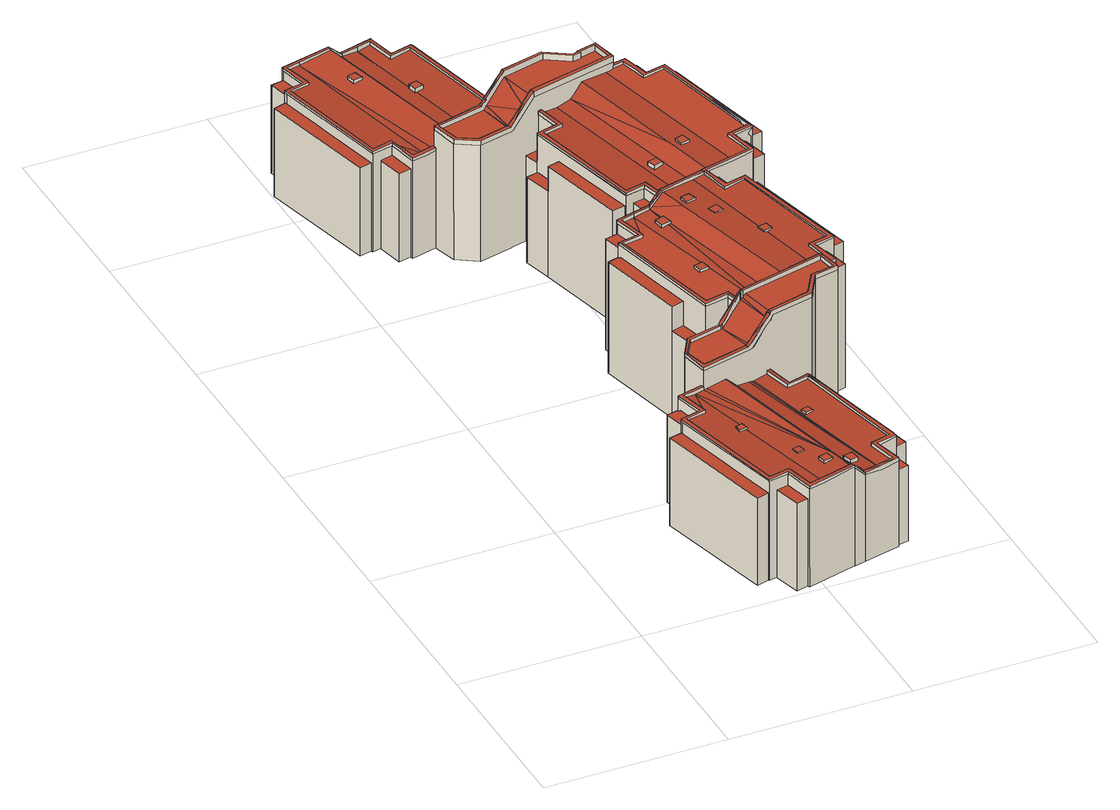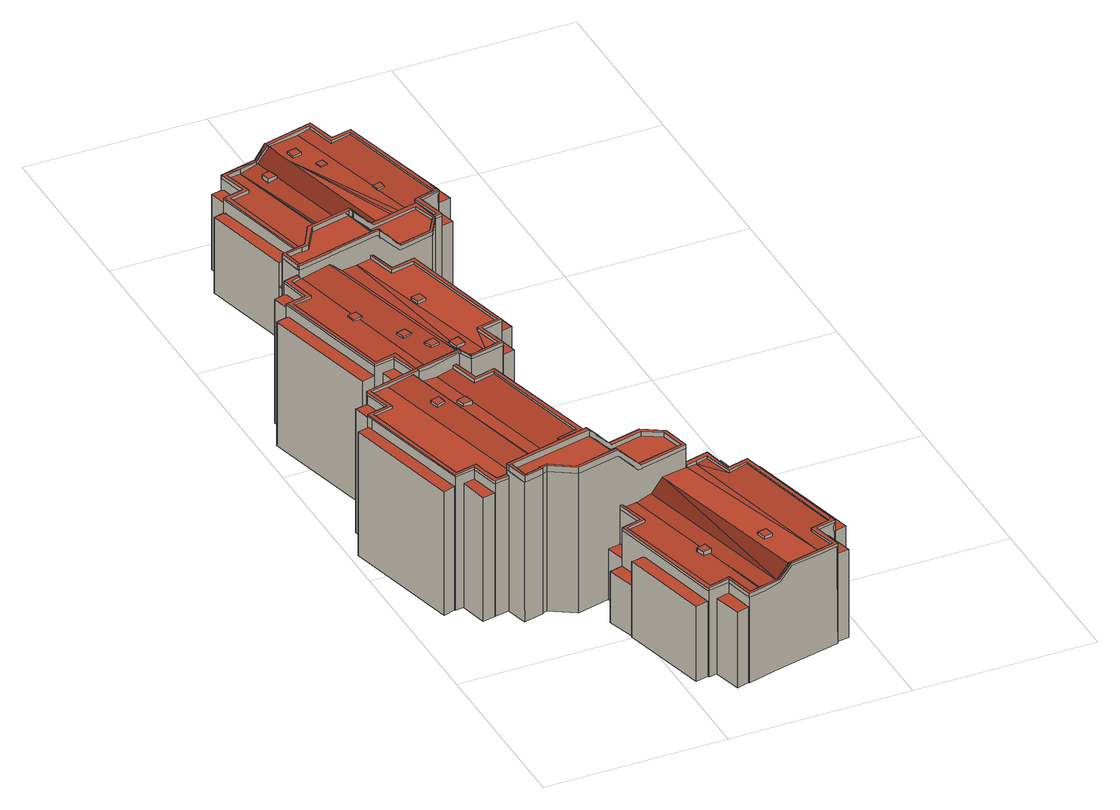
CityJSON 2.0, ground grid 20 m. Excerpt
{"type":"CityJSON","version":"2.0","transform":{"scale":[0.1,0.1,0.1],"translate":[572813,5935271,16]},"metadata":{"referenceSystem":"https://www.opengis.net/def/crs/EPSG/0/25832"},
"CityObjects":{
"building1":{"type":"Building","attributes":{"Grundfläche 2D":"1545.258249","Grundhöhe NN":"16.922"},"children":["building1-1","building1-2","building1-3","building1-4","building1-5","building1-6","building1-7","building1-8","building1-9","building1-10","building1-11","building1-12","building1-13","building1-14","building1-15","building1-16","building1-17","building1-18"],"geometry":[{"type":"MultiSurface","lod":"3","boundaries":[[[0,1,2,3,4,5]],[[6,7,8,9,0]],[[9,1,0]],[[10,11,12,8,7,13,14,15,16,17,18]],[[18,17,16,19,20,21,22,23,24,25,26]],[[27,28,29,30,24,23]],[[31,32,33,34,29,28,35,36,37,38,39,40,41,42]],[[43,44,45]],[[45,44,46,47,48,49,50,51,52,53,54,55]],[[56,57,58,59,60,61,62,63,64,65]],[[66,67,68]],[[65,64,63,69,70]],[[71,72,73,74,75]],[[71,76,74,73,72]],[[77,71,75,78,79,80,81,82,83]],[[75,84,78]],[[74,76,85,86,87,88,89,56,65,70]],[[90,60,59,58,57,91,92,93,94,95,96,97,98]],[[99,100,101,102,103,104,105,106,107,108,109,110,111,112,113,114,115,116]],[[117,116,115,118,119,120,121,122]],[[123,124,120]],[[124,121,120]],[[125,126,123]],[[126,124,123]],[[126,125,127,128]],[[129,130,131,132,133,127,125,134,135,136,137,138,139,140,141,142,143,144]],[[145,146,147,148,149,150,151,152,153,154,155,156,157,158,159,160,161,162,163,164,165,166,167,168]],[[169,168,167]],[[170,169,167]],[[169,170,171,172]],[[173,171,170]],[[171,173,174,175]],[[176,177,178,179,175,174,180,181,182,183,184,185,186,187,188,189,190]],[[191,192,193,194,195,196,197,198]],[[199,200,201,202,198,197,196,203]],[[200,204,205,206,201]],[[205,207,208]],[[206,205,208]],[[207,205,209,210,211,212,213,214,215]],[[202,216,198]],[[216,217,198]],[[217,191,198]],[[218,219,192]],[[220,221,222,195,194,193,192,219,223,224]],[[225,226,227,228,229,230,231,232]],[[229,233,230]],[[230,234,231]],[[235,236,237,231,234,238]],[[235,239,240]],[[236,235,240]],[[241,240,239,242,243,244,245,246,247,248]],[[247,246,248]],[[245,244,243,249,250,251,252,253,254,255,246]],[[256,257,258,259,260,261,262,263,264,265,266,267,268,269,270,271,272,273,274,275]],[[276,277,274,273]],[[278,274,277]],[[279,280,281,282,283,278,277,284,285,286,287,288,289,290,291,292,293,294,295,296]],[[297,298,299,300,301]],[[302,300,299]],[[302,303,304,305]],[[305,306,307,308,301,300,302]],[[303,309,310,311,312,313,314,315,316,317,318,319,320,321,304]],[[322,323,324,325,326,298,297,327,328,329,330,331]],[[332,333,334,335,336,337,338,339,340,341,342,343,344,345,346,347,348,349,350,351,118,115,114,352]],[[353,354,355,356,357,358,359,360,361,362,363,364,365,366,367,368]],[[363,369,370,371,372,366,365,364]],[[369,373,374,375,371,376,372,371,370]],[[375,374,377,378,379,380,381,382,383,372,376,371]],[[384,381,379,378,385,386,387]],[[43,45,388,389,390]],[[391,388,392,393,394]],[[394,395,391]],[[391,389,388]],[[396,397,398]],[[395,394,399,400,401,402,403]],[[371,370,369,370]],[[380,379,378,379,381]],[[404,405,406,407]],[[408,409,410,411]],[[412,413,414,415]],[[416,417,418,419]],[[420,421,422,423,424]],[[425,426,427,428,429]],[[430,431,432,433,434]],[[435,436,437,438,439]],[[440,441,442,443]],[[444,445,446,447]],[[448,449,450,451]],[[452,453,454,455]],[[456,457,458,459]],[[460,461,462,463]],[[464,465,466,467]],[[468,469,470,471,472]],[[473,474,475,476]],[[477,478,479,480]],[[481,482,483,484]],[[485,486,487,488,489,490]],[[491,492,493,494]],[[495,496,497,498,499,500]],[[501,502,503,504]],[[505,506,507,508]],[[509,510,511,512,513]],[[514,515,516,517]],[[518,519,520,521,522]],[[523,524,525,526]],[[390,389,391,395,403,402,13,7,6,0,5,4,3,44,43]],[[402,401,14,13]],[[15,14,401,400]],[[22,21,20,19,16,15,400,399,394,393,392,388,45,55,35,28,27,23]],[[36,35,55,54]],[[37,36,54,53]],[[53,52,38,37]],[[39,38,52,51]],[[40,39,51,50]],[[49,48,42,41]],[[48,527,31,42]],[[32,31,527,528]],[[528,529,33,32]],[[529,530,34,33]],[[26,25,24,30,29,34,530,531,532,396,398,397,533,10,18]],[[533,534,11,10]],[[534,535,12,11]],[[46,2,1,9,8,12,535,536,537]],[[538,107,106,539]],[[540,108,107,538]],[[540,541,109,108]],[[541,542,543,544,112,111,110,109]],[[544,545,113,112]],[[114,113,545,546]],[[97,99,116,98]],[[100,99,97,96]],[[101,100,96,95]],[[95,94,102,101]],[[103,102,94,93]],[[104,103,93,92]],[[92,91,105,104]],[[547,548,68,67,120,119,118]],[[120,67,66,125,123]],[[125,66,549,550,134]],[[550,551,552,136,135,134]],[[553,137,136,552]],[[553,554,555,556,140,139,138,137]],[[556,557,141,140]],[[557,558,142,141]],[[83,82,81,144,143]],[[81,80,129,144]],[[80,79,130,129]],[[78,131,130,79]],[[132,131,78,84]],[[133,132,84,75]],[[128,127,133,75,74]],[[124,126,128,74,70,69,63,62,61,60,90,98,116,117,122,121]],[[559,560,561,157,156]],[[561,562,158,157]],[[563,159,158,562]],[[563,564,565,566,162,161,160,159]],[[566,567,568,164,163,162]],[[568,569,165,164]],[[569,570,571,572,167,166,165]],[[572,573,170,167]],[[173,170,573,574,575,180,174]],[[575,576,181,180]],[[576,577,182,181]],[[578,579,580,186,185,184,183,182,577,581]],[[582,187,186,580]],[[582,583,188,187]],[[213,190,189,215,214]],[[212,176,190,213]],[[177,176,212,211]],[[178,177,211,210]],[[209,179,178,210]],[[175,179,209,205]],[[171,175,205,204]],[[204,200,199,203,168,169,172,171]],[[168,203,196,195,222,146,145]],[[220,148,147,146,222,221]],[[220,224,149,148]],[[150,149,224,223]],[[151,150,223,219]],[[152,151,219,218]],[[218,192,191,217,155,154,153,152]],[[238,234,263,262]],[[234,230,264,263]],[[265,264,230,233]],[[229,266,265,233]],[[229,228,267,266]],[[268,267,228,227]],[[227,226,269,268]],[[226,225,232,271,270,269]],[[272,271,232,231]],[[231,237,273,272]],[[277,276,273,237,236,240]],[[246,286,285,284,277,240,241,248]],[[287,286,246,255]],[[288,287,255,254]],[[254,253,289,288]],[[290,289,253,252]],[[250,292,291,290,252,251]],[[250,249,293,292]],[[584,585,295,294]],[[586,296,295,585]],[[587,588,280,279,296,586]],[[588,589,281,280]],[[589,590,591,283,282,281]],[[278,283,591,592,593,594,595,596,275,274]],[[597,256,275,596]],[[597,598,257,256]],[[598,599,258,257]],[[599,600,259,258]],[[600,601,260,259]],[[601,602,603,261,260]],[[342,341,325,324]],[[342,324,323,322,331,345,344,343]],[[331,330,346,345]],[[347,346,330,329]],[[329,328,348,347]],[[328,327,349,348]],[[351,350,349,327,297,301,308,307]],[[306,547,118,351,307]],[[604,352,114,546,605,606,607]],[[608,333,332,352,604,609]],[[608,610,334,333]],[[611,612,336,335,334,610]],[[612,613,337,336]],[[613,614,615,339,338,337]],[[340,339,615,616]],[[431,430,584,294,293,249,243,242,239,235,238,262,533,397,396,532,531,530,617,618,432]],[[603,619,620,534,533,262,261]],[[535,534,620,621]],[[622,623,518,522,521,310,309,303,302,299,298,326,325,341,47,46,537,536,535,621,624]],[[325,616,625,626,48,47,341]],[[527,48,626,627]],[[529,528,628,629]],[[528,527,627,628]],[[530,529,629,617]],[[503,545,544,630,631,504]],[[546,545,503,502,605]],[[304,321,320,487,486,68,548,547,306,305]],[[632,633,66,68,486,485]],[[550,549,66,633,634]],[[552,551,550,634,635,408,411]],[[636,553,552,411,410,637]],[[445,444,638,639,556,555,554,553,636,640,466,465]],[[498,557,556,639,641,499]],[[558,557,498,497]],[[538,539,642,643]],[[644,541,540,404,407,645]],[[404,540,538,643,646,405]],[[647,630,544,543,542,541,644,648,480,479]],[[649,416,419,568,567,566,650,651]],[[652,569,568,419,418,653]],[[654,572,571,570,569,652,655]],[[573,572,654,656]],[[575,574,573,656,657]],[[451,576,575,657,658,448]],[[659,577,576,451,450,660]],[[439,413,412,661,662,580,579,578,581,577,659,663,436,435]],[[420,582,580,662,664,421]],[[582,420,424,583]],[[561,560,559,665,666]],[[453,562,561,666,667,454]],[[668,563,562,453,452,669]],[[670,650,566,565,564,563,668,671,440,443]],[[506,597,596,672,673,507]],[[674,598,597,506,505,675]],[[458,676,677,599,598,674,678,459]],[[524,600,599,677,679,525]],[[680,601,600,524,523,681]],[[603,602,601,680,619]],[[584,430,434,585]],[[682,514,586,585,434,433,683]],[[427,426,684,685,588,587,586,514,517]],[[484,589,588,685,686,481]],[[687,591,590,589,484,483,688]],[[592,591,687,689,690,672,596,595,594,593]],[[509,613,612,691,692,510]],[[693,615,614,613,509,513,512]],[[616,615,693,625]],[[310,521,520,311]],[[694,314,313,312,311,520,519,695]],[[470,463,462,696,697,318,317,316,315,314,694,698,472,471]],[[488,319,318,697,699,489]],[[320,319,488,487]],[[700,701,604,607,606,605,502,501]],[[608,609,604,701,702,474,473]],[[703,610,608,473,476,704]],[[492,705,691,612,611,610,703,706,493]],[[407,406,707,645]],[[406,405,646,707]],[[409,408,635,708]],[[410,409,708,637]],[[415,414,709,710]],[[412,415,710,661]],[[417,416,649,711]],[[418,417,711,653]],[[422,421,664,712]],[[713,429,428,427,517,516,714]],[[425,429,713,715]],[[426,425,715,684]],[[433,432,618,683]],[[437,436,663,716]],[[437,716,709,414,438]],[[438,414,413,439]],[[441,440,671,717]],[[442,441,717,718]],[[443,442,718,670]],[[447,446,719,720]],[[444,447,720,638]],[[449,448,658,721]],[[450,449,721,660]],[[455,454,667,722]],[[452,455,722,669]],[[456,459,678,723]],[[457,456,723,724]],[[458,457,724,676]],[[463,470,469,460]],[[460,469,725,726,461]],[[462,461,726,696]],[[467,466,640,727]],[[467,727,719,446,464]],[[464,446,445,465]],[[468,472,698,728]],[[469,468,728,725]],[[476,475,729,704]],[[475,474,702,729]],[[477,480,648,730]],[[478,477,730,731]],[[479,478,731,647]],[[482,481,686,732]],[[483,482,732,688]],[[632,485,490]],[[632,490,733]],[[490,489,699,733]],[[494,493,706,734]],[[491,494,734,735]],[[492,491,735,705]],[[500,499,641,736]],[[631,700,501,504]],[[508,507,673,737]],[[505,508,737,675]],[[511,510,692,738]],[[512,511,738,693]],[[515,514,682,739]],[[516,515,739,714]],[[519,518,623,695]],[[526,525,679,740]],[[523,526,740,681]],[[368,367,741,742]],[[353,368,742,743]],[[105,355,354,353,743,642,539,106]],[[89,88,87,86,85,76,71,77,83,143,142,558,497,496,495,500,736,744,385,378,377,374,373,369,363,362,361,360,359,358,357,356,355,105,91,57,56]],[[386,385,744,745]],[[559,156,155,387,386,745,665]],[[216,202,201,206,208,207,215,189,188,583,424,423,422,712,741,367,366,372,383,382,381,384,387,155,217]],[[666,665,745,744,736,641,639,638,720,719,727,640,636,637,708,635,634,633,632,733,699,697,696,726,725,728,698,694,695,623,622,624,621,620,619,680,681,740,679,677,676,724,723,678,674,675,737,673,672,690,689,687,688,732,686,685,684,715,713,714,739,682,683,618,617,629,628,627,626,625,693,738,692,691,705,735,734,706,703,704,729,702,701,700,631,630,647,731,730,648,644,645,707,646,643,642,743,742,741,712,664,662,661,710,709,716,663,659,660,721,658,657,656,654,655,652,653,711,649,651,650,670,718,717,671,668,669,722,667]]],"semantics":{"surfaces":[{"type":"RoofSurface"},{"type":"WallSurface"},{"type":"GroundSurface"}],"values":[0,0,0,0,0,0,0,0,0,0,0,0,0,0,0,0,0,0,0,0,0,0,0,0,0,0,0,0,0,0,0,0,0,0,0,0,0,0,0,0,0,0,0,0,0,0,0,0,0,0,0,0,0,0,0,0,0,0,0,0,0,0,0,0,0,0,0,0,0,0,0,0,0,0,0,0,0,0,0,0,0,0,0,0,0,0,0,0,0,0,0,0,0,0,0,0,0,0,0,0,0,0,0,0,0,1,1,1,1,1,1,1,1,1,1,1,1,1,1,1,1,1,1,1,1,1,1,1,1,1,1,1,1,1,1,1,1,1,1,1,1,1,1,1,1,1,1,1,1,1,1,1,1,1,1,1,1,1,1,1,1,1,1,1,1,1,1,1,1,1,1,1,1,1,1,1,1,1,1,1,1,1,1,1,1,1,1,1,1,1,1,1,1,1,1,1,1,1,1,1,1,1,1,1,1,1,1,1,1,1,1,1,1,1,1,1,1,1,1,1,1,1,1,1,1,1,1,1,1,1,1,1,1,1,1,1,1,1,1,1,1,1,1,1,1,1,1,1,1,1,1,1,1,1,1,1,1,1,1,1,1,1,1,1,1,1,1,1,1,1,1,1,1,1,1,1,1,1,1,1,1,1,1,1,1,1,1,1,1,1,1,1,1,1,1,1,1,1,1,1,1,1,1,1,1,1,1,1,1,1,1,1,1,1,1,1,1,1,1,1,1,1,1,1,1,1,1,1,1,1,1,1,1,1,1,1,1,1,1,1,1,1,1,1,1,1,1,1,1,1,1,1,1,1,2]}}]},
"building1-1":{"type":"BuildingInstallation","parents":["building1"],"geometry":[{"type":"MultiSurface","lod":"3","boundaries":[[[41,40,3,2,746]],[[47,49,41,746]],[[40,50,44,3]],[[46,47,746,2]]],"semantics":{"surfaces":[{"type":"RoofSurface"},{"type":"WallSurface"}],"values":[0,1,1,1]}}]},
"building1-2":{"type":"BuildingInstallation","parents":["building1"],"geometry":[{"type":"MultiSurface","lod":"3","boundaries":[[[747,748,749,750,751]],[[752,753,748,747]],[[59,754,749,748,753]],[[754,755,750,749]],[[755,58,752,747,751,750]]],"semantics":{"surfaces":[{"type":"RoofSurface"},{"type":"WallSurface"}],"values":[0,1,1,1,1]}}]},
"building1-3":{"type":"BuildingInstallation","parents":["building1"],"geometry":[{"type":"MultiSurface","lod":"3","boundaries":[[[756,757,758,759]],[[759,758,760,761]],[[756,759,761,762]],[[757,756,762,763]],[[758,757,763,760]]],"semantics":{"surfaces":[{"type":"RoofSurface"},{"type":"WallSurface"}],"values":[0,1,1,1,1]}}]},
"building1-4":{"type":"BuildingInstallation","parents":["building1"],"geometry":[{"type":"MultiSurface","lod":"3","boundaries":[[[764,765,766,767]],[[767,766,768,769]],[[764,767,769,770]],[[765,764,770,771]],[[766,765,771,768]]],"semantics":{"surfaces":[{"type":"RoofSurface"},{"type":"WallSurface"}],"values":[0,1,1,1,1]}}]},
"building1-5":{"type":"BuildingInstallation","parents":["building1"],"geometry":[{"type":"MultiSurface","lod":"3","boundaries":[[[772,773,774,775]],[[776,777,775,774]],[[777,778,772,775]],[[773,772,778,779]],[[774,773,779,776]]],"semantics":{"surfaces":[{"type":"RoofSurface"},{"type":"WallSurface"}],"values":[0,1,1,1,1]}}]},
"building1-6":{"type":"BuildingInstallation","parents":["building1"],"geometry":[{"type":"MultiSurface","lod":"3","boundaries":[[[780,781,782,783,784]],[[782,781,780,785,73,786]],[[786,787,783,782]],[[72,788,784,783,787]],[[788,785,780,784]]],"semantics":{"surfaces":[{"type":"RoofSurface"},{"type":"WallSurface"}],"values":[0,1,1,1,1]}}]},
"building1-7":{"type":"BuildingInstallation","parents":["building1"],"geometry":[{"type":"MultiSurface","lod":"3","boundaries":[[[789,790,791,792,793]],[[794,791,790,795]],[[792,791,794,796]],[[797,789,793,792,796,798]],[[790,789,797,795]]],"semantics":{"surfaces":[{"type":"RoofSurface"},{"type":"WallSurface"}],"values":[0,1,1,1,1]}}]},
"building1-8":{"type":"BuildingInstallation","parents":["building1"],"geometry":[{"type":"MultiSurface","lod":"3","boundaries":[[[799,800,801,802,803,804]],[[805,802,801,800,806,194]],[[803,802,805,807]],[[808,799,804,803,807,193]],[[800,799,808,806]]],"semantics":{"surfaces":[{"type":"RoofSurface"},{"type":"WallSurface"}],"values":[0,1,1,1,1]}}]},
"building1-9":{"type":"BuildingInstallation","parents":["building1"],"geometry":[{"type":"MultiSurface","lod":"3","boundaries":[[[809,810,811,812]],[[812,811,813,814]],[[809,812,814,815]],[[810,809,815,816]],[[811,810,816,813]]],"semantics":{"surfaces":[{"type":"RoofSurface"},{"type":"WallSurface"}],"values":[0,1,1,1,1]}}]},
"building1-10":{"type":"BuildingInstallation","parents":["building1"],"geometry":[{"type":"MultiSurface","lod":"3","boundaries":[[[817,818,819,820]],[[820,819,821,822]],[[817,820,822,823]],[[818,817,823,824]],[[819,818,824,821]]],"semantics":{"surfaces":[{"type":"RoofSurface"},{"type":"WallSurface"}],"values":[0,1,1,1,1]}}]},
"building1-11":{"type":"BuildingInstallation","parents":["building1"],"geometry":[{"type":"MultiSurface","lod":"3","boundaries":[[[825,826,827,828]],[[828,827,829,830]],[[830,831,825,828]],[[826,825,831,832]],[[832,829,827,826]]],"semantics":{"surfaces":[{"type":"RoofSurface"},{"type":"WallSurface"}],"values":[0,1,1,1,1]}}]},
"building1-12":{"type":"BuildingInstallation","parents":["building1"],"geometry":[{"type":"MultiSurface","lod":"3","boundaries":[[[833,834,835,836,837]],[[838,244,839,835,834,833]],[[839,840,836,835]],[[245,247,837,836,840]],[[247,838,833,837]]],"semantics":{"surfaces":[{"type":"RoofSurface"},{"type":"WallSurface"}],"values":[0,1,1,1,1]}}]},
"building1-13":{"type":"BuildingInstallation","parents":["building1"],"geometry":[{"type":"MultiSurface","lod":"3","boundaries":[[[841,842,843,844]],[[844,843,845,846]],[[841,844,846,847]],[[842,841,847,848]],[[843,842,848,845]]],"semantics":{"surfaces":[{"type":"RoofSurface"},{"type":"WallSurface"}],"values":[0,1,1,1,1]}}]},
"building1-14":{"type":"BuildingInstallation","parents":["building1"],"geometry":[{"type":"MultiSurface","lod":"3","boundaries":[[[849,850,851,852,853,854,855,856,857,858,859,860,861,862,863]],[[864,857,856,321]],[[858,857,864,865]],[[865,866,859,858]],[[866,867,860,859]],[[867,309,861,860]],[[309,310,862,861]],[[310,311,863,862]],[[311,312,313,314,849,863]],[[316,317,318,853,852,851,850,849,314,315]],[[319,854,853,318]],[[319,320,855,854]],[[321,856,855,320]]],"semantics":{"surfaces":[{"type":"RoofSurface"},{"type":"WallSurface"}],"values":[0,1,1,1,1,1,1,1,1,1,1,1,1]}}]},
"building1-15":{"type":"BuildingInstallation","parents":["building1"],"geometry":[{"type":"MultiSurface","lod":"3","boundaries":[[[868,869,870,871]],[[871,870,872,873]],[[868,871,873,874]],[[869,868,874,875]],[[870,869,875,872]]],"semantics":{"surfaces":[{"type":"RoofSurface"},{"type":"WallSurface"}],"values":[0,1,1,1,1]}}]},
"building1-16":{"type":"BuildingInstallation","parents":["building1"],"geometry":[{"type":"MultiSurface","lod":"3","boundaries":[[[876,877,878,879]],[[880,881,879,878]],[[876,879,881,882]],[[882,883,877,876]],[[878,877,883,880]]],"semantics":{"surfaces":[{"type":"RoofSurface"},{"type":"WallSurface"}],"values":[0,1,1,1,1]}}]},
"building1-17":{"type":"BuildingInstallation","parents":["building1"],"geometry":[{"type":"MultiSurface","lod":"3","boundaries":[[[884,885,886,887,888,889,890,891,892,893,894,895,896,897]],[[898,899,900]],[[895,900,899,896]],[[901,902,903,904,905,899,898]],[[905,904,906,907,908,909,910,911]],[[912,913,909,908,914,915,916,917,918,919]],[[918,917,920,921,922,923,924,925,926,927,928,929,930,931,932,933]],[[889,888,934,935]],[[890,889,935,936]],[[936,937,891,890]],[[892,891,937,938]],[[893,892,938,939]],[[939,365,894,893]],[[371,900,895,894,365,940]],[[900,371,376,898]],[[941,380,942,943,944,914,908,907,906,904,903,902,901,898,376,945,946]],[[915,914,944,947]],[[916,915,947,948]],[[917,916,948,949]],[[920,917,949,379]],[[923,922,921,920,379,950,951,952,953,925,924]],[[926,925,953,375]],[[375,370,928,927,926]],[[918,933,932,931,930,929,369,373,374,377,378,385,919]],[[385,386,912,919]],[[387,913,912,386]],[[911,910,909,913,387,384,381,382,383,372,954,366,367,884,897,896,899,905]],[[367,368,885,884]],[[368,353,886,885]],[[353,354,887,886]]],"semantics":{"surfaces":[{"type":"RoofSurface"},{"type":"WallSurface"}],"values":[0,0,0,0,0,0,0,1,1,1,1,1,1,1,1,1,1,1,1,1,1,1,1,1,1,1,1,1,1,1]}}]},
"building1-18":{"type":"BuildingInstallation","parents":["building1"],"geometry":[{"type":"MultiSurface","lod":"3","boundaries":[[[955,956,957,958,959,960,929,928,961,888,887,962,963]],[[934,888,961,928,370,364]],[[354,355,962,887]],[[355,356,357,358,359,360,361,362,363,369,929,960,959,958,957,956,955,963,962]]],"semantics":{"surfaces":[{"type":"RoofSurface"},{"type":"WallSurface"}],"values":[0,1,1,1]}}]}
},
"vertices":[
[190,679,169],[192,675,171],[202,677,181],[201,682,181],[192,679,172],[191,679,171],[175,675,153],[173,675,151],[174,670,151],[176,671,153],[107,705,151],[114,675,151],[137,661,151],[137,666,151],[118,677,151],[111,703,151],[163,715,151],[162,718,151],[162,719,151],[166,716,154],[168,716,156],[168,717,157],[169,717,157],[169,717,158],[185,724,175],[168,720,157],[165,719,154],[185,721,175],[191,722,181],[190,726,181],[188,725,178],[271,724,181],[271,723,181],[265,721,181],[238,737,181],[238,734,181],[264,718,181],[273,720,181],[272,721,181],[291,726,181],[295,704,181],[298,705,181],[293,729,181],[192,679,165],[201,682,174],[191,722,174],[202,677,174],[299,701,174],[293,729,174],[298,705,174],[295,704,174],[291,726,174],[272,721,174],[273,720,174],[264,718,174],[238,734,174],[299,293,167],[333,301,165],[315,380,165],[312,390,165],[288,493,165],[274,489,166],[271,488,166],[251,483,167],[256,464,167],[258,454,167],[235,483,153],[248,486,165],[250,487,167],[249,483,166],[237,480,155],[266,285,152],[240,448,153],[238,459,153],[235,480,153],[215,475,152],[284,289,153],[252,282,152],[208,439,152],[184,434,153],[215,308,153],[241,313,152],[246,294,152],[249,281,152],[200,471,152],[285,289,154],[288,290,157],[296,292,165],[297,292,165],[298,293,167],[295,494,166],[336,302,166],[336,303,166],[347,306,166],[340,338,166],[362,343,167],[332,469,167],[308,463,166],[301,496,166],[308,463,169],[332,469,169],[362,343,169],[340,338,169],[347,306,169],[336,303,169],[336,302,169],[337,299,169],[353,303,169],[345,335,169],[368,340,169],[367,342,169],[335,472,169],[335,473,169],[312,468,169],[304,497,169],[300,496,169],[301,496,169],[295,494,169],[300,499,169],[250,487,169],[248,486,169],[249,483,169],[288,493,169],[240,484,161],[241,481,162],[235,483,156],[237,480,158],[235,480,156],[235,480,157],[215,308,156],[184,434,156],[208,439,156],[200,471,156],[215,475,156],[196,473,156],[196,472,156],[204,441,156],[180,436,156],[181,435,156],[212,304,156],[212,303,156],[239,309,156],[247,280,156],[249,281,156],[241,313,156],[239,26,128],[189,13,128],[182,41,128],[181,45,128],[158,40,128],[127,166,128],[150,172,128],[142,204,128],[155,207,128],[156,207,128],[166,209,128],[165,213,128],[137,206,128],[145,174,128],[122,168,128],[122,167,128],[155,36,128],[155,35,128],[159,36,128],[178,40,128],[186,8,128],[240,22,128],[242,22,128],[240,26,128],[251,29,118],[254,25,114],[254,29,114],[253,29,115],[275,30,114],[291,34,114],[274,34,114],[275,202,114],[304,76,114],[282,70,114],[290,38,114],[295,35,114],[287,67,114],[310,72,114],[309,74,114],[309,77,114],[278,205,114],[277,206,114],[254,200,114],[247,229,114],[243,228,114],[251,197,114],[156,207,124],[155,207,124],[173,138,124],[175,130,124],[204,17,124],[239,26,126],[235,46,126],[232,56,126],[251,29,114],[253,29,112],[207,219,112],[193,216,126],[240,26,125],[254,29,111],[274,34,109],[221,223,110],[227,224,109],[225,224,109],[290,38,110],[282,70,110],[304,76,111],[275,202,111],[251,197,110],[249,205,110],[243,228,110],[170,210,125],[166,209,125],[142,204,125],[150,172,125],[181,45,125],[182,41,125],[189,13,125],[127,166,126],[158,40,126],[43,861,124],[43,858,124],[21,852,125],[51,726,125],[73,732,124],[95,703,123],[50,894,123],[35,890,124],[82,700,124],[106,706,124],[136,712,125],[88,903,125],[87,903,125],[107,705,124],[149,715,111],[102,906,111],[102,907,111],[165,719,109],[168,720,109],[143,822,109],[140,831,109],[121,911,109],[139,831,109],[120,911,109],[185,724,110],[176,757,110],[193,762,111],[198,763,111],[167,889,111],[144,883,110],[136,915,110],[38,860,127],[16,855,127],[48,721,127],[72,727,127],[79,694,127],[107,701,127],[107,705,127],[106,706,127],[95,703,127],[82,700,127],[73,732,127],[51,726,127],[21,852,127],[43,858,127],[43,861,127],[35,890,127],[50,894,127],[87,903,127],[87,906,127],[31,893,127],[88,903,127],[102,906,114],[101,909,114],[171,892,114],[170,893,114],[146,887,114],[139,918,114],[139,919,114],[102,907,114],[120,911,114],[121,911,114],[136,915,114],[144,883,114],[167,889,114],[198,763,114],[193,762,114],[176,757,114],[185,724,114],[188,725,114],[180,755,114],[202,761,114],[337,509,165],[290,699,165],[261,692,167],[293,559,167],[307,502,167],[247,688,153],[230,684,150],[277,493,150],[295,498,153],[300,499,159],[300,500,159],[303,501,163],[211,679,152],[207,678,152],[214,650,152],[200,647,153],[195,646,153],[190,644,154],[190,643,154],[191,641,154],[223,513,153],[224,511,153],[246,517,152],[254,488,152],[258,489,152],[317,682,166],[317,684,166],[311,704,166],[299,701,166],[296,700,165],[358,514,166],[350,546,166],[373,552,167],[343,678,167],[319,673,166],[362,514,169],[355,544,169],[378,549,169],[346,681,169],[346,682,169],[323,677,169],[316,705,169],[315,708,169],[299,705,169],[299,701,169],[311,704,169],[317,684,169],[317,682,169],[319,673,169],[343,678,169],[373,552,169],[350,546,169],[358,514,169],[303,501,169],[300,500,169],[362,512,169],[342,275,176],[337,299,176],[336,302,176],[299,293,176],[298,293,176],[297,292,176],[296,292,176],[288,290,176],[285,289,176],[284,289,176],[241,279,176],[242,276,176],[251,235,176],[252,231,176],[299,242,176],[315,269,176],[238,278,173],[239,275,173],[247,234,171],[247,229,171],[237,278,171],[236,278,171],[237,275,171],[246,234,171],[229,276,163],[213,272,147],[214,269,147],[226,228,149],[225,224,147],[227,224,149],[243,228,167],[221,223,147],[173,262,147],[160,240,147],[166,209,147],[169,717,150],[190,679,162],[191,679,164],[175,675,147],[168,717,149],[168,716,148],[166,716,146],[175,675,146],[165,719,146],[136,712,146],[162,719,146],[163,715,146],[111,703,146],[118,677,146],[137,666,146],[173,675,146],[345,335,155],[352,305,155],[366,309,155],[359,338,155],[196,472,140],[182,469,140],[189,438,140],[204,441,140],[278,205,70],[285,173,70],[299,177,70],[291,208,70],[164,37,112],[172,7,112],[185,10,112],[178,40,112],[254,200,70],[268,204,70],[261,233,70],[252,231,70],[247,229,70],[185,895,98],[171,892,98],[194,794,98],[208,797,98],[209,797,98],[188,725,69],[190,726,69],[202,728,69],[194,759,69],[180,755,69],[309,77,98],[309,74,98],[323,78,98],[299,177,98],[285,173,98],[122,167,112],[108,164,112],[141,32,112],[155,36,112],[212,304,112],[204,337,112],[190,333,112],[198,301,112],[294,37,98],[308,40,98],[300,70,98],[287,67,98],[131,170,112],[145,174,112],[138,205,112],[123,202,112],[2,850,113],[34,720,113],[48,723,113],[16,854,113],[185,608,140],[209,510,140],[223,513,140],[198,611,140],[190,333,140],[204,337,140],[181,435,140],[167,431,140],[177,640,110],[185,608,110],[198,611,110],[191,641,110],[190,643,110],[355,544,155],[362,514,155],[376,517,155],[369,547,155],[381,346,155],[349,476,155],[335,472,155],[367,342,155],[161,891,98],[153,922,98],[139,918,98],[146,887,98],[240,484,140],[250,487,140],[254,488,140],[246,517,140],[233,514,140],[240,485,140],[359,685,155],[346,681,155],[378,551,155],[391,554,155],[237,278,112],[238,278,112],[247,280,112],[239,309,112],[222,305,112],[229,276,112],[318,501,155],[304,497,155],[312,468,155],[325,471,155],[25,857,113],[38,860,113],[31,891,113],[17,888,113],[323,677,155],[336,680,155],[329,711,155],[315,708,155],[316,705,155],[202,761,69],[217,765,69],[208,797,69],[194,794,69],[192,675,110],[200,647,110],[214,650,110],[207,678,110],[202,677,110],[78,697,113],[72,727,113],[58,723,113],[64,694,113],[271,724,174],[271,723,174],[265,721,174],[238,737,174],[190,726,174],[168,720,149],[107,705,146],[114,675,146],[137,661,146],[174,670,146],[176,671,146],[353,303,166],[337,299,166],[345,335,166],[368,340,167],[367,342,167],[335,472,167],[335,473,167],[312,468,166],[304,497,166],[300,499,166],[287,496,165],[214,478,152],[196,473,152],[196,472,152],[204,441,152],[180,436,153],[181,435,153],[212,304,153],[212,303,153],[239,309,152],[247,280,152],[165,213,125],[155,210,124],[137,206,125],[145,174,125],[122,168,126],[122,167,126],[155,36,126],[155,35,126],[159,36,126],[178,40,125],[186,8,125],[205,13,124],[240,22,126],[242,22,125],[254,25,112],[275,30,109],[295,35,110],[287,67,110],[310,72,112],[309,77,112],[278,205,112],[277,206,112],[309,74,112],[254,200,110],[247,229,110],[188,725,110],[180,755,110],[202,761,111],[171,892,111],[170,893,111],[146,887,110],[139,918,110],[139,919,110],[120,914,109],[101,909,111],[87,906,125],[49,897,123],[31,893,124],[38,860,124],[16,855,125],[48,721,125],[72,727,124],[79,694,124],[96,699,123],[107,701,124],[362,512,166],[304,497,163],[308,498,167],[338,506,165],[355,544,166],[362,514,166],[378,549,167],[346,681,167],[346,682,167],[323,677,166],[316,705,166],[315,708,166],[299,705,166],[238,737,9],[202,728,9],[107,701,9],[114,675,9],[137,661,9],[176,671,9],[192,675,9],[174,670,9],[299,705,9],[293,729,9],[271,724,9],[271,723,9],[265,721,9],[335,473,9],[325,471,9],[240,484,9],[235,483,9],[196,473,9],[196,472,9],[180,436,9],[189,438,9],[212,304,9],[212,303,9],[181,435,9],[222,305,9],[337,299,9],[353,303,9],[368,340,9],[359,338,9],[352,305,9],[335,472,9],[367,342,9],[164,37,9],[155,35,9],[159,36,9],[186,8,9],[185,10,9],[242,22,9],[240,22,9],[254,25,9],[295,35,9],[294,37,9],[310,72,9],[300,70,9],[278,205,9],[277,206,9],[309,74,9],[268,204,9],[165,213,9],[137,206,9],[138,205,9],[122,168,9],[131,170,9],[155,36,9],[122,167,9],[31,893,9],[31,891,9],[16,855,9],[25,857,9],[48,723,9],[48,721,9],[16,854,9],[58,723,9],[79,694,9],[78,697,9],[202,761,9],[194,759,9],[171,892,9],[170,893,9],[161,891,9],[139,919,9],[139,918,9],[101,909,9],[87,906,9],[346,682,9],[336,680,9],[315,708,9],[190,644,9],[200,647,9],[223,513,9],[224,511,9],[190,643,9],[233,514,9],[318,501,9],[362,512,9],[362,514,9],[378,549,9],[369,547,9],[346,681,9],[378,551,9],[366,309,9],[182,469,9],[299,177,9],[291,208,9],[172,7,9],[261,233,9],[209,797,9],[208,797,9],[185,895,9],[323,78,9],[108,164,9],[141,32,9],[190,333,9],[198,301,9],[308,40,9],[123,202,9],[2,850,9],[34,720,9],[185,608,9],[209,510,9],[167,431,9],[177,640,9],[376,517,9],[381,346,9],[349,476,9],[153,922,9],[240,485,9],[391,554,9],[359,685,9],[229,276,9],[17,888,9],[329,711,9],[217,765,9],[64,694,9],[299,242,9],[315,269,9],[342,275,9],[173,262,9],[160,240,9],
[299,701,181],
[321,381,167],[319,391,167],[309,389,167],[311,379,167],[315,380,167],[321,381,166],[319,391,166],[309,389,166],[311,379,166],
[291,430,168],[288,440,168],[278,437,168],[281,428,168],[278,437,167],[281,428,167],[291,430,166],[288,440,166],
[243,362,155],[241,372,155],[231,370,155],[233,360,155],[231,370,152],[233,360,152],[243,362,152],[241,372,152],
[271,467,169],[261,465,169],[263,455,169],[274,458,169],[263,455,167],[274,458,167],[271,467,167],[261,465,167],
[240,460,156],[238,459,156],[230,457,156],[232,446,156],[243,449,156],[240,460,153],[230,457,152],[232,446,152],[243,449,153],
[247,60,115],[250,50,115],[259,52,115],[257,62,115],[248,60,115],[259,52,110],[250,50,111],[257,62,110],[247,60,111],[248,60,111],
[166,136,126],[167,128,126],[175,130,126],[176,130,126],[174,138,126],[173,138,126],[176,130,124],[167,128,124],[174,138,124],[166,136,124],
[208,79,126],[200,77,126],[202,69,126],[210,71,126],[202,69,125],[210,71,125],[208,79,125],[200,77,125],
[226,54,128],[216,51,128],[218,42,128],[228,44,128],[218,42,125],[228,44,126],[226,54,126],[216,51,125],
[254,157,112],[246,155,112],[248,148,112],[256,150,112],[248,148,109],[256,150,110],[254,157,110],[246,155,109],
[141,821,114],[143,822,114],[151,824,114],[148,833,114],[139,831,114],[141,821,109],[151,824,109],[148,833,109],
[94,843,128],[91,853,128],[82,851,128],[84,841,128],[82,851,124],[84,841,124],[94,843,125],[91,853,125],
[190,644,156],[190,643,156],[191,641,156],[223,513,156],[224,511,156],[246,517,156],[254,488,156],[258,489,156],[249,521,156],[226,516,156],[196,642,156],[219,648,156],[211,679,156],[207,678,156],[214,650,156],[249,521,152],[226,516,153],[196,642,153],[219,648,152],
[312,553,169],[309,563,169],[300,560,169],[302,550,169],[300,560,167],[302,550,167],[312,553,166],[309,563,166],
[267,553,156],[270,543,156],[280,546,156],[277,555,156],[280,546,153],[277,555,153],[267,553,151],[270,543,151],
[299,242,181],[315,269,181],[342,275,181],[337,299,181],[334,298,181],[338,277,181],[320,273,181],[320,274,181],[312,272,181],[296,246,181],[251,235,181],[248,234,181],[249,230,181],[252,231,181],[246,234,179],[247,229,179],[247,234,179],[243,233,175],[242,232,175],[242,232,174],[227,229,158],[243,228,175],[226,228,157],[224,228,155],[220,227,151],[221,223,151],[225,224,154],[227,224,157],[160,240,151],[166,209,151],[169,215,151],[162,239,151],[175,259,151],[212,268,151],[211,271,151],[173,262,151],[214,269,153],[216,269,155],[228,273,170],[229,273,171],[230,273,171],[236,275,179],[237,275,179],[237,275,180],[239,275,181],[238,278,181],[237,278,180],[236,278,179],[229,276,171],[213,272,153],[334,298,176],[338,277,176],[320,273,176],[320,274,176],[312,272,176],[296,246,176],[248,234,173],[227,229,151],[224,228,147],[220,227,147],[169,215,147],[243,233,167],[242,232,166],[162,239,147],[175,259,147],[212,268,147],[216,269,149],[228,273,162],[229,273,163],[236,275,170],[249,230,173],
[298,293,181],[297,292,181],[296,292,181],[288,290,181],[285,289,181],[284,289,181],[242,276,181],[336,302,181],[299,293,181]
]}
